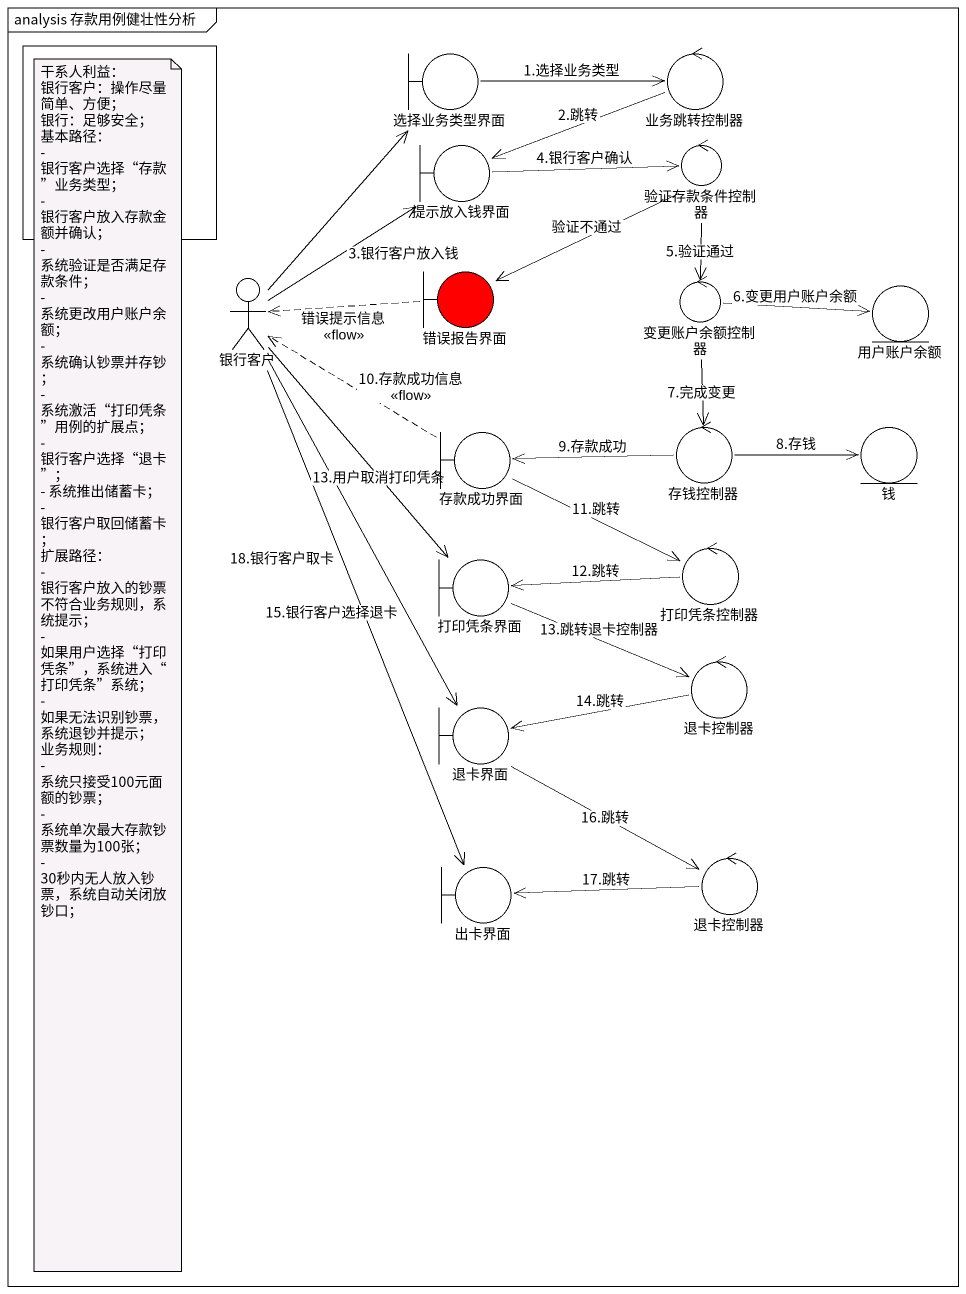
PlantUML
@startuml
mainframe analysis 存款用例健壮性分析
rectangle " " as rectangle1
boundary 选择业务类型界面
control 业务跳转控制器
boundary 提示放入钱界面
control 验证存款条件控制器
actor 银行客户
boundary 错误报告界面 #FF0000
control 变更账户余额控制器
entity 用户账户余额
boundary 存款成功界面
control 存钱控制器
entity 钱
boundary 打印凭条界面
control 打印凭条控制器
control 退卡控制器
boundary 退卡界面
boundary 出卡界面
control "退卡控制器" as 退卡控制器_2
选择业务类型界面 -right-> 业务跳转控制器 : 1.选择业务类型
业务跳转控制器 -left-> 提示放入钱界面 : 2.跳转
提示放入钱界面 -right-> 验证存款条件控制器 : 4.银行客户确认
验证存款条件控制器 -left-> 错误报告界面 : 验证不通过
验证存款条件控制器 --> 变更账户余额控制器 : 5.验证通过
银行客户 -up-> 选择业务类型界面
银行客户 -up-> 提示放入钱界面 : 3.银行客户放入钱
银行客户 --> 打印凭条界面 : 13.用户取消打印凭条
银行客户 --> 退卡界面 : 15.银行客户选择退卡
银行客户 --> 出卡界面 : 18.银行客户取卡
错误报告界面 .left.> 银行客户 : 错误提示信息\n<<flow>>
变更账户余额控制器 -right-> 用户账户余额 : 6.变更用户账户余额
变更账户余额控制器 --> 存钱控制器 : 7.完成变更
存款成功界面 .left.> 银行客户 : 10.存款成功信息\n<<flow>>
存款成功界面 -right-> 打印凭条控制器 : 11.跳转
存钱控制器 -left-> 存款成功界面 : 9.存款成功
存钱控制器 -right-> 钱 : 8.存钱
打印凭条界面 -right-> 退卡控制器 : 13.跳转退卡控制器
打印凭条控制器 -left-> 打印凭条界面 : 12.跳转
退卡控制器 -left-> 退卡界面 : 14.跳转
退卡界面 --> 退卡控制器_2 : 16.跳转
退卡控制器_2 -left-> 出卡界面 : 17.跳转
note as N1
  干系人利益：
  银行客户：操作尽量简单、方便；
  银行：足够安全；
  基本路径：
  - 银行客户选择“存款”业务类型；
  - 银行客户放入存款金额并确认；
  - 系统验证是否满足存款条件；
  - 系统更改用户账户余额；
  - 系统确认钞票并存钞；
  - 系统激活“打印凭条”用例的扩展点；
  - 银行客户选择“退卡”；
  - 系统推出储蓄卡；
  - 银行客户取回储蓄卡；
  扩展路径：
  - 银行客户放入的钞票不符合业务规则，系统提示；
  - 如果用户选择“打印凭条”，系统进入“打印凭条”系统；
  - 如果无法识别钞票，系统退钞并提示；
  业务规则：
  - 系统只接受100元面额的钞票；
  - 系统单次最大存款钞票数量为100张；
  - 30秒内无人放入钞票，系统自动关闭放钞口；
end note
@enduml
